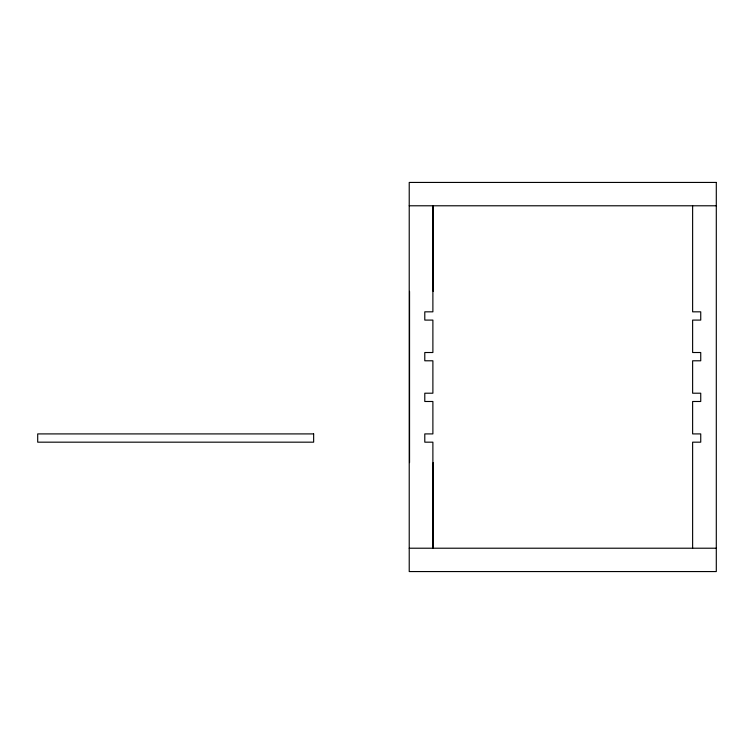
<?xml version="1.0" encoding="UTF-8"?>
<svg xmlns="http://www.w3.org/2000/svg" width="754" height="754" viewBox="0 0 754 754"><rect width="100%" height="100%" fill="white"/><g stroke="black" fill="none" stroke-linecap="round" stroke-linejoin="round"><path stroke-width="1.13" d="M409.224 205.785L716.3 205.785M409.224 548.215L716.3 548.215M692.624 205.785L692.624 311.826L700.739 311.826L700.739 320.092L692.624 320.092L692.624 352.514L700.739 352.514L700.739 360.789L692.624 360.789L692.624 393.211L700.739 393.211L700.739 401.486L692.624 401.486L692.624 433.908L700.739 433.908L700.739 442.174L692.624 442.174L692.624 548.215M433.22 205.785L433.22 291.393M433.22 462.607L433.22 548.215M432.89 205.785L432.89 311.826L424.785 311.826L424.785 320.092L432.89 320.092L432.89 352.514L424.785 352.514L424.785 360.789L432.89 360.789L432.89 393.211L424.785 393.211L424.785 401.486L432.89 401.486L432.89 433.908L424.785 433.908L424.785 442.174L432.89 442.174L432.89 548.215M409.545 291.393L409.545 462.607M716.3 182.44L409.224 182.44L409.224 571.56L716.3 571.56L716.3 182.44M313.645 433.908L37.7 433.908L37.7 442.174L313.645 442.174L313.645 433.908"/></g></svg>
